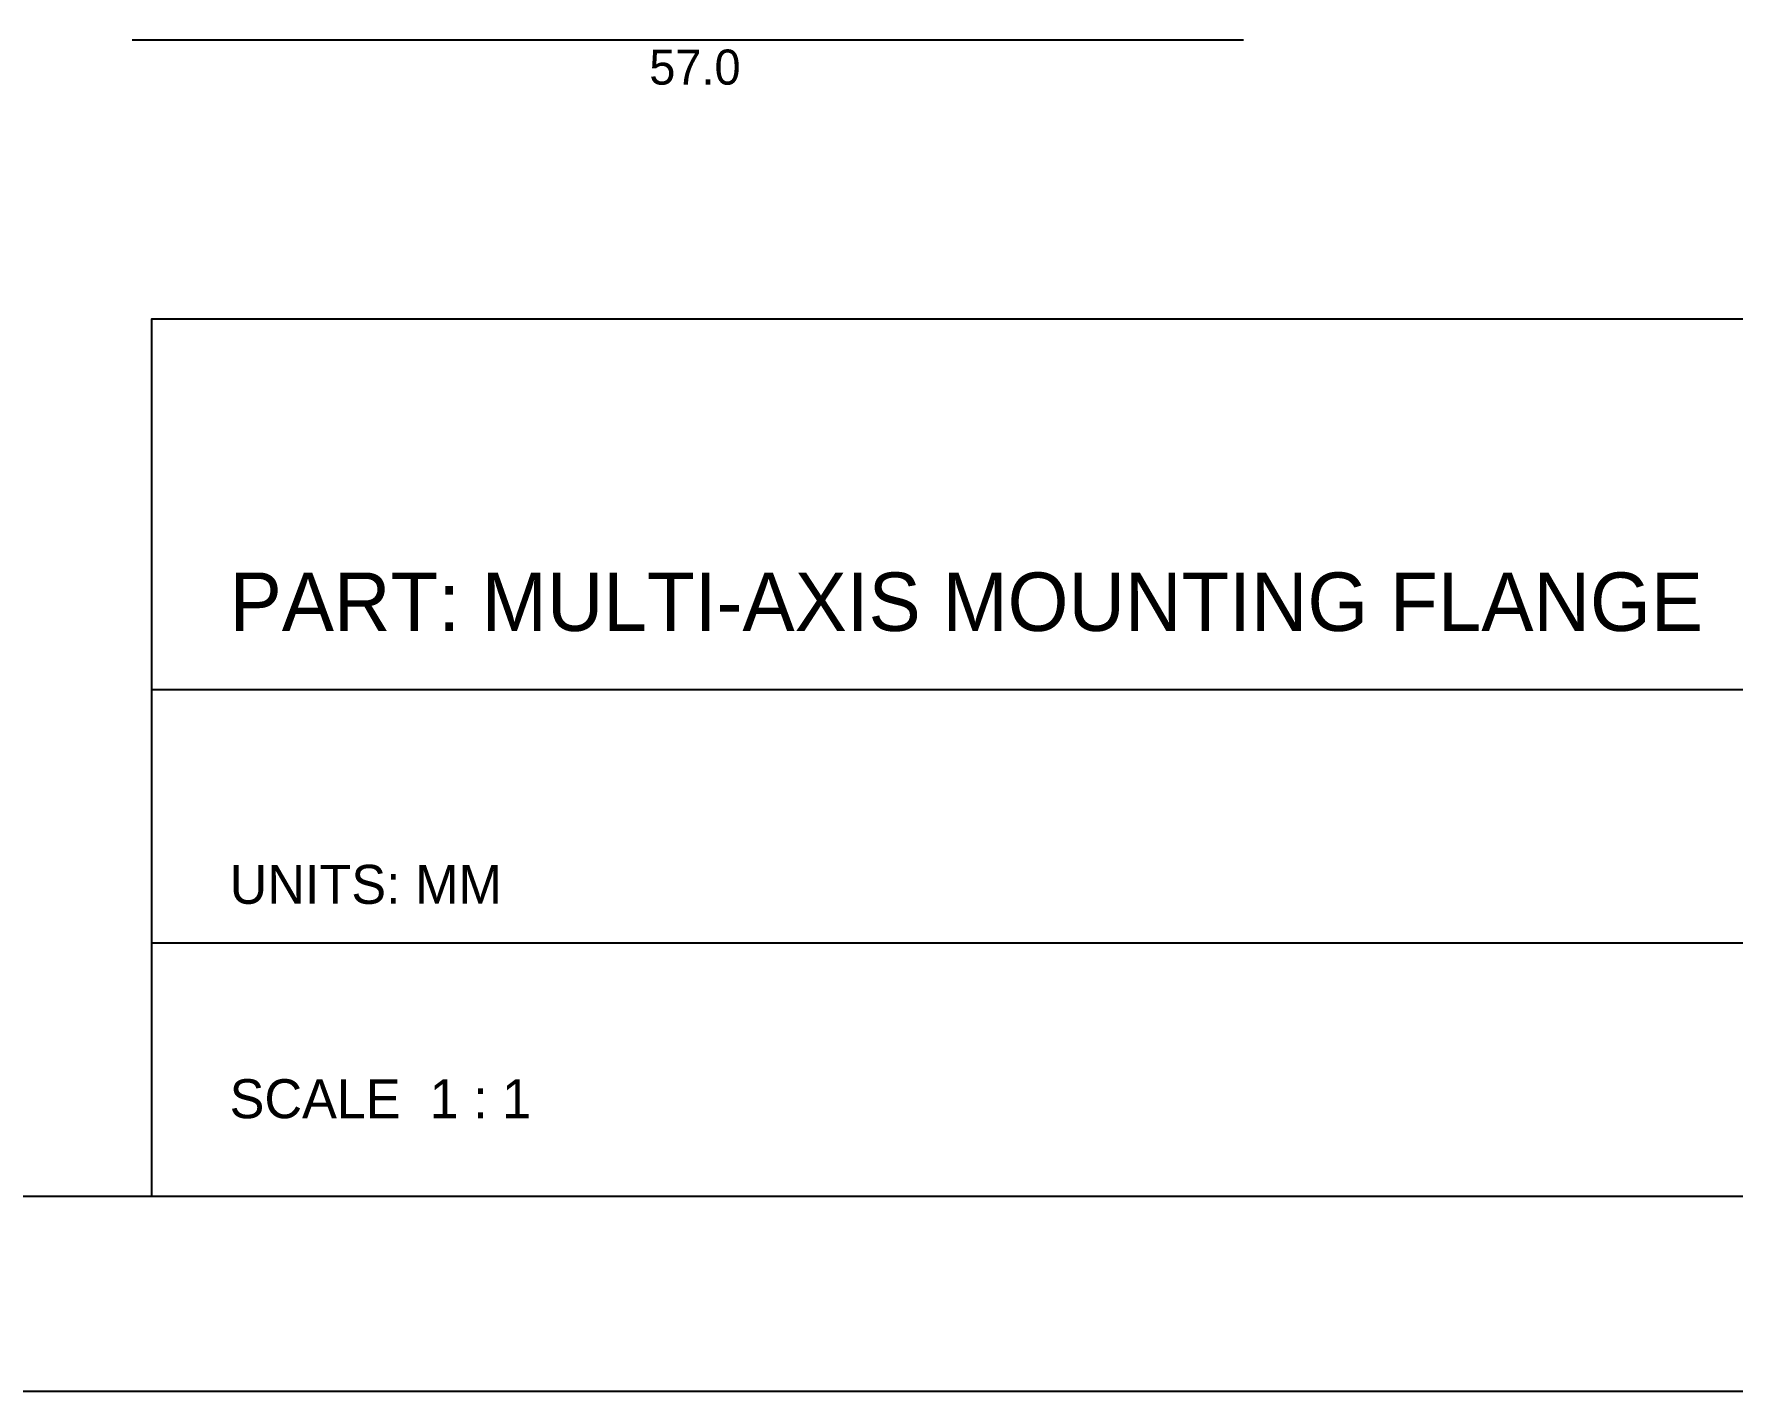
# Model space of a CAD drawing. Header units: metres. Extents: x 0 to 420, y 0 to 297.
# Drawn here: x 254 to 341, y 0 to 69.6 of the extents above; entities that cross this region are included whole.
import ezdxf

# ---------------------------------------------------------------- set-up
doc = ezdxf.new("R2010")
doc.units = ezdxf.units.M
doc.header["$LTSCALE"] = 0.5
doc.layers.add('BORDER', color=7, linetype='Continuous')
doc.layers.add('DIMENSIONS', color=2, linetype='Continuous')

msp = doc.modelspace()

# ---------------------------------------------------------------- linework, layer by layer
at = {"layer": 'BORDER'}
for p, q in [((260, 36), (410, 36)), ((260, 23), (410, 23))]:
    msp.add_line(p, q, dxfattribs=at)
for points in [[(0, 0), (420, 0), (420, 297), (0, 297)], [(10, 10), (410, 10), (410, 287), (10, 287)], [(260, 10), (410, 10), (410, 55), (260, 55)]]:
    msp.add_lwpolyline(points, close=True, dxfattribs=at)
at = {"layer": 'DIMENSIONS', "color": 2}
msp.add_line((259, 69.333), (316, 69.333), dxfattribs=at)

# ---------------------------------------------------------------- texts
at = {"layer": 'DIMENSIONS', "color": 7}
for s, height, p in [('57.0', 1.8, (285.52, 67.033)), ('UNITS: MM', 2, (264, 25)), ('SCALE  1 : 1', 2, (264, 14))]:
    msp.add_text(s, height=height, dxfattribs=at).set_placement(p)
at = {"layer": 'DIMENSIONS', "color": 3}
msp.add_text('PART: MULTI-AXIS MOUNTING FLANGE', height=3, dxfattribs=at).set_placement((264, 39))

doc.saveas('drawing.dxf')
